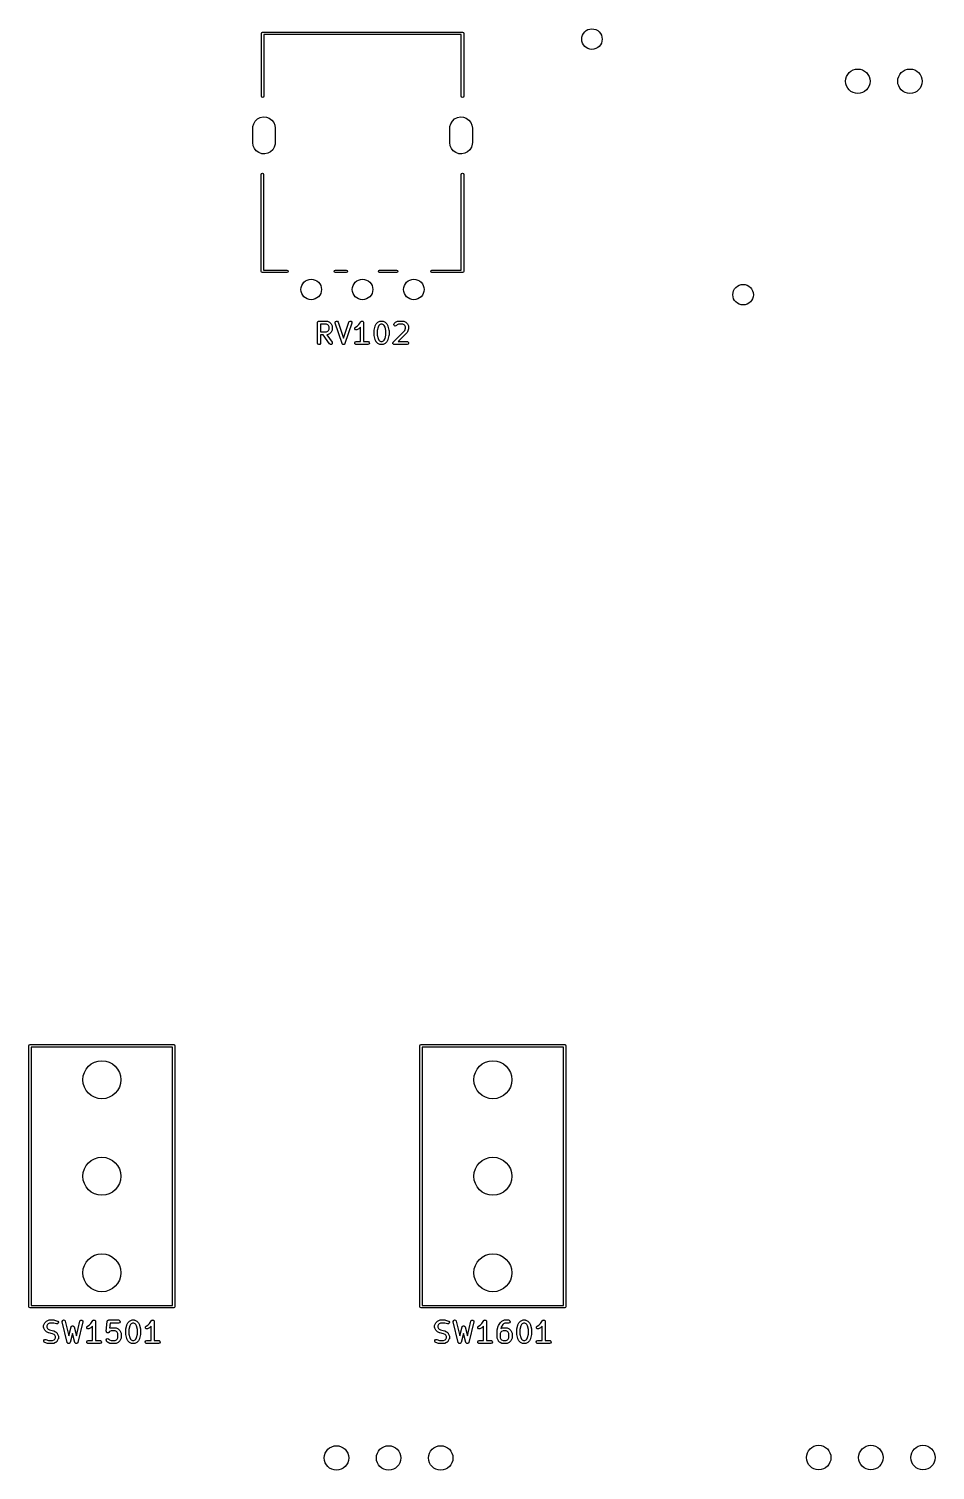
# Model space of a CAD drawing. Extents: x 58 to 241, y -129 to -56.
# Drawn here: x 104.4 to 148.6, y -128.6 to -58.4 of the extents above; entities that cross this region are included whole.
import ezdxf

# ---------------------------------------------------------------- set-up
doc = ezdxf.new("R2010")
doc.units = 0
doc.layers.add('BLACK', color=7, linetype='CONTINUOUS')

msp = doc.modelspace()

# ---------------------------------------------------------------- linework, layer by layer
at = {"layer": 'BLACK', "linetype": 'CONTINUOUS'}
for p, q in [((115.72, -58.65), (115.738, -58.6076)), ((115.72, -61.71), (115.72, -58.65)), ((115.738, -58.6076), (115.78, -58.59)), ((115.78, -58.59), (125.52, -58.59)), ((125.46, -58.71), (115.84, -58.71)), ((115.84, -58.71), (115.84, -61.71)), ((125.46, -61.71), (125.46, -58.71)), ((125.52, -58.59), (125.562, -58.6076)), ((125.562, -58.6076), (125.58, -58.65)), ((125.58, -58.65), (125.58, -61.71)), ((115.738, -61.7524), (115.72, -61.71)), ((115.78, -61.77), (115.738, -61.7524)), ((115.822, -61.7524), (115.78, -61.77)), ((115.84, -61.71), (115.822, -61.7524)), ((125.478, -61.7524), (125.46, -61.71)), ((125.52, -61.77), (125.478, -61.7524)), ((125.562, -61.7524), (125.52, -61.77)), ((125.58, -61.71), (125.562, -61.7524)), ((115.306, -63.1897), (115.348, -63.0463)), ((115.348, -63.0463), (115.426, -62.9194)), ((115.426, -62.9194), (115.536, -62.8184)), ((115.536, -62.8184), (115.669, -62.7506)), ((115.669, -62.7506), (115.815, -62.7211)), ((115.815, -62.7211), (115.964, -62.732)), ((115.964, -62.732), (116.105, -62.7826)), ((116.105, -62.7826), (116.227, -62.8691)), ((116.227, -62.8691), (116.32, -62.9851)), ((116.32, -62.9851), (116.38, -63.1221)), ((116.38, -63.1221), (116.4, -63.27)), ((124.906, -63.1897), (124.948, -63.0463)), ((124.948, -63.0463), (125.026, -62.9194)), ((125.026, -62.9194), (125.136, -62.8184)), ((125.136, -62.8184), (125.269, -62.7506)), ((125.269, -62.7506), (125.415, -62.7211)), ((125.415, -62.7211), (125.564, -62.732)), ((125.564, -62.732), (125.705, -62.7826)), ((125.705, -62.7826), (125.827, -62.8691)), ((125.827, -62.8691), (125.92, -62.9851)), ((125.92, -62.9851), (125.98, -63.1221)), ((125.98, -63.1221), (126, -63.27)), ((115.3, -63.27), (115.306, -63.1897)), ((115.3, -63.97), (115.3, -63.27)), ((116.4, -63.27), (116.4, -63.97)), ((124.9, -63.27), (124.906, -63.1897)), ((124.9, -63.97), (124.9, -63.27)), ((126, -63.27), (126, -63.97)), ((115.32, -64.1179), (115.3, -63.97)), ((115.38, -64.2549), (115.32, -64.1179)), ((115.473, -64.3709), (115.38, -64.2549)), ((115.595, -64.4574), (115.473, -64.3709)), ((115.736, -64.508), (115.595, -64.4574)), ((115.885, -64.5189), (115.736, -64.508)), ((116.031, -64.4894), (115.885, -64.5189)), ((116.164, -64.4216), (116.031, -64.4894)), ((116.274, -64.3206), (116.164, -64.4216)), ((116.352, -64.1937), (116.274, -64.3206)), ((116.394, -64.0503), (116.352, -64.1937)), ((116.4, -63.97), (116.394, -64.0503)), ((124.92, -64.1179), (124.9, -63.97)), ((124.98, -64.2549), (124.92, -64.1179)), ((125.073, -64.3709), (124.98, -64.2549)), ((125.195, -64.4574), (125.073, -64.3709)), ((125.336, -64.508), (125.195, -64.4574)), ((125.485, -64.5189), (125.336, -64.508)), ((125.631, -64.4894), (125.485, -64.5189)), ((125.764, -64.4216), (125.631, -64.4894)), ((125.874, -64.3206), (125.764, -64.4216)), ((125.952, -64.1937), (125.874, -64.3206)), ((125.994, -64.0503), (125.952, -64.1937)), ((126, -63.97), (125.994, -64.0503)), ((115.71, -65.52), (115.728, -65.4776)), ((115.71, -70.24), (115.71, -65.52)), ((115.728, -65.4776), (115.77, -65.46)), ((115.77, -65.46), (115.812, -65.4776)), ((115.812, -65.4776), (115.83, -65.52)), ((115.83, -65.52), (115.83, -70.18)), ((125.46, -65.52), (125.478, -65.4776)), ((125.46, -70.18), (125.46, -65.52)), ((125.478, -65.4776), (125.52, -65.46)), ((125.52, -65.46), (125.562, -65.4776)), ((125.562, -65.4776), (125.58, -65.52)), ((125.58, -65.52), (125.58, -70.24)), ((115.83, -70.18), (116.96, -70.18)), ((116.96, -70.18), (117.002, -70.1976)), ((119.288, -70.1976), (119.33, -70.18)), ((119.33, -70.18), (119.86, -70.18)), ((119.86, -70.18), (119.902, -70.1976)), ((121.438, -70.1976), (121.48, -70.18)), ((121.48, -70.18), (122.31, -70.18)), ((122.31, -70.18), (122.352, -70.1976)), ((123.988, -70.1976), (124.03, -70.18)), ((124.03, -70.18), (125.46, -70.18)), ((115.728, -70.2824), (115.71, -70.24)), ((115.77, -70.3), (115.728, -70.2824)), ((115.775, -70.2979), (115.77, -70.3)), ((115.78, -70.3), (115.775, -70.2979)), ((116.96, -70.3), (115.78, -70.3)), ((117.002, -70.2824), (116.96, -70.3)), ((117.002, -70.1976), (117.02, -70.24)), ((117.02, -70.24), (117.002, -70.2824)), ((119.27, -70.24), (119.288, -70.1976)), ((119.288, -70.2824), (119.27, -70.24)), ((119.33, -70.3), (119.288, -70.2824)), ((119.86, -70.3), (119.33, -70.3)), ((119.902, -70.2824), (119.86, -70.3)), ((119.902, -70.1976), (119.92, -70.24)), ((119.92, -70.24), (119.902, -70.2824)), ((121.42, -70.24), (121.438, -70.1976)), ((121.438, -70.2824), (121.42, -70.24)), ((121.48, -70.3), (121.438, -70.2824)), ((122.31, -70.3), (121.48, -70.3)), ((122.352, -70.2824), (122.31, -70.3)), ((122.352, -70.1976), (122.37, -70.24)), ((122.37, -70.24), (122.352, -70.2824)), ((123.97, -70.24), (123.988, -70.1976)), ((123.988, -70.2824), (123.97, -70.24)), ((124.03, -70.3), (123.988, -70.2824)), ((125.52, -70.3), (124.03, -70.3)), ((125.562, -70.2824), (125.52, -70.3)), ((125.58, -70.24), (125.562, -70.2824)), ((118.456, -72.7314), (118.458, -72.7216)), ((118.456, -73.7314), (118.456, -72.7314)), ((118.457, -72.7184), (118.459, -72.7155)), ((118.458, -72.7216), (118.457, -72.7184)), ((118.459, -72.7155), (118.46, -72.7057)), ((118.46, -72.7057), (118.473, -72.6908)), ((118.473, -72.6908), (118.483, -72.6739)), ((118.483, -72.6739), (118.489, -72.6716)), ((118.489, -72.6716), (118.493, -72.6664)), ((118.493, -72.6664), (118.513, -72.663)), ((118.513, -72.663), (118.531, -72.6564)), ((118.531, -72.6564), (118.912, -72.6564)), ((118.606, -72.8064), (118.606, -73.1802)), ((118.894, -72.8064), (118.606, -72.8064)), ((118.963, -72.8406), (118.894, -72.8064)), ((118.912, -72.6564), (118.938, -72.6609)), ((118.938, -72.6609), (118.941, -72.6638)), ((118.941, -72.6638), (118.945, -72.6643)), ((118.945, -72.6643), (119.041, -72.7119)), ((118.993, -72.871), (118.963, -72.8406)), ((119.027, -72.9396), (118.993, -72.871)), ((119.027, -73.047), (119.027, -72.9396)), ((119.041, -72.7119), (119.059, -72.7253)), ((119.059, -72.7253), (119.06, -72.726)), ((119.06, -72.726), (119.108, -72.7736)), ((119.108, -72.7736), (119.121, -72.792)), ((119.121, -72.792), (119.122, -72.7931)), ((119.122, -72.7931), (119.169, -72.8883)), ((119.169, -72.8883), (119.177, -72.9133)), ((119.177, -72.9133), (119.176, -72.9176)), ((119.176, -72.9176), (119.177, -72.9219)), ((119.177, -72.9219), (119.177, -73.0647)), ((119.313, -72.7293), (119.332, -72.6816)), ((119.317, -72.7551), (119.313, -72.7293)), ((119.65, -73.7551), (119.317, -72.7551)), ((119.332, -72.6816), (119.377, -72.6572)), ((119.377, -72.6572), (119.427, -72.6675)), ((119.427, -72.6675), (119.459, -72.7077)), ((119.459, -72.7077), (119.721, -73.4942)), ((119.721, -73.4942), (119.984, -72.7077)), ((120.126, -72.7551), (119.793, -73.7551)), ((119.984, -72.7077), (119.996, -72.6848)), ((119.996, -72.6848), (120.04, -72.6579)), ((120.04, -72.6579), (120.09, -72.6654)), ((120.09, -72.6654), (120.125, -72.7038)), ((120.125, -72.7038), (120.126, -72.7551)), ((120.269, -73.0385), (120.272, -72.9873)), ((120.272, -72.9873), (120.307, -72.95)), ((120.307, -72.95), (120.391, -72.9078)), ((120.391, -72.9078), (120.473, -72.8265)), ((120.473, -72.8265), (120.564, -72.6898)), ((120.551, -72.9601), (120.489, -73.0225)), ((120.551, -73.6564), (120.551, -72.9601)), ((120.564, -72.6898), (120.582, -72.6709)), ((120.582, -72.6709), (120.586, -72.6697)), ((120.586, -72.6697), (120.589, -72.6664)), ((120.589, -72.6664), (120.61, -72.6626)), ((120.61, -72.6626), (120.631, -72.6565)), ((120.631, -72.6565), (120.635, -72.6583)), ((120.635, -72.6583), (120.639, -72.6575)), ((120.639, -72.6575), (120.658, -72.6684)), ((120.658, -72.6684), (120.678, -72.6771)), ((120.678, -72.6771), (120.68, -72.681)), ((120.68, -72.681), (120.684, -72.6832)), ((120.684, -72.6832), (120.691, -72.7036)), ((120.691, -72.7036), (120.701, -72.7231)), ((120.701, -72.7231), (120.7, -72.7273)), ((120.7, -72.7273), (120.701, -72.7314)), ((120.701, -72.7314), (120.701, -73.6564)), ((121.22, -73.0941), (121.268, -72.9037)), ((121.268, -72.9037), (121.273, -72.8918)), ((121.273, -72.8883), (121.321, -72.7931)), ((121.273, -72.8918), (121.273, -72.8883)), ((121.321, -72.7931), (121.334, -72.7751)), ((121.334, -72.7751), (121.335, -72.7736)), ((121.335, -72.7736), (121.383, -72.726)), ((121.411, -72.948), (121.368, -73.1216)), ((121.383, -72.726), (121.401, -72.7131)), ((121.401, -72.7131), (121.402, -72.7119)), ((121.402, -72.7119), (121.497, -72.6643)), ((121.45, -72.871), (121.411, -72.948)), ((121.48, -72.8406), (121.45, -72.871)), ((121.549, -72.8064), (121.48, -72.8406)), ((121.497, -72.6643), (121.522, -72.6569)), ((121.522, -72.6569), (121.527, -72.6579)), ((121.527, -72.6579), (121.531, -72.6564)), ((121.531, -72.6564), (121.626, -72.6564)), ((121.608, -72.8064), (121.549, -72.8064)), ((121.677, -72.8406), (121.608, -72.8064)), ((121.626, -72.6564), (121.652, -72.6609)), ((121.652, -72.6609), (121.655, -72.6638)), ((121.655, -72.6638), (121.66, -72.6643)), ((121.66, -72.6643), (121.755, -72.7119)), ((121.707, -72.871), (121.677, -72.8406)), ((121.746, -72.948), (121.707, -72.871)), ((121.789, -73.1216), (121.746, -72.948)), ((121.755, -72.7119), (121.773, -72.7253)), ((121.773, -72.7253), (121.774, -72.726)), ((121.774, -72.726), (121.822, -72.7736)), ((121.822, -72.7736), (121.835, -72.792)), ((121.835, -72.792), (121.836, -72.7931)), ((121.836, -72.7931), (121.884, -72.8883)), ((121.884, -72.8883), (121.887, -72.9007)), ((121.887, -72.9007), (121.889, -72.9037)), ((121.889, -72.9037), (121.937, -73.0941)), ((122.171, -72.8201), (122.192, -72.7736)), ((122.184, -72.8696), (122.171, -72.8201)), ((122.226, -72.8991), (122.184, -72.8696)), ((122.192, -72.7736), (122.24, -72.726)), ((122.277, -72.8946), (122.226, -72.8991)), ((122.24, -72.726), (122.258, -72.7131)), ((122.258, -72.7131), (122.259, -72.7119)), ((122.259, -72.7119), (122.355, -72.6643)), ((122.298, -72.8797), (122.277, -72.8946)), ((122.337, -72.8406), (122.298, -72.8797)), ((122.406, -72.8064), (122.337, -72.8406)), ((122.355, -72.6643), (122.38, -72.6569)), ((122.38, -72.6569), (122.384, -72.6579)), ((122.384, -72.6579), (122.388, -72.6564)), ((122.388, -72.6564), (122.626, -72.6564)), ((122.608, -72.8064), (122.406, -72.8064)), ((122.677, -72.8406), (122.608, -72.8064)), ((122.626, -72.6564), (122.652, -72.6609)), ((122.652, -72.6609), (122.655, -72.6638)), ((122.655, -72.6638), (122.66, -72.6643)), ((122.66, -72.6643), (122.755, -72.7119)), ((122.707, -72.871), (122.677, -72.8406)), ((122.742, -72.9396), (122.707, -72.871)), ((122.742, -73.0049), (122.742, -72.9396)), ((122.755, -72.7119), (122.773, -72.7253)), ((122.773, -72.7253), (122.774, -72.726)), ((122.774, -72.726), (122.822, -72.7736)), ((122.822, -72.7736), (122.835, -72.792)), ((122.835, -72.792), (122.836, -72.7931)), ((122.836, -72.7931), (122.884, -72.8883)), ((122.884, -72.8883), (122.891, -72.9133)), ((122.891, -72.9133), (122.89, -72.9176)), ((122.89, -72.9176), (122.892, -72.9219)), ((122.892, -72.9219), (122.892, -73.0171)), ((118.606, -73.1802), (118.894, -73.1802)), ((118.73, -73.3302), (118.606, -73.3302)), ((118.606, -73.3302), (118.606, -73.7314)), ((119.041, -73.7744), (118.73, -73.3302)), ((118.894, -73.1802), (118.963, -73.1459)), ((118.916, -73.3287), (118.913, -73.3298)), ((118.913, -73.3298), (119.164, -73.6884)), ((118.92, -73.3297), (118.916, -73.3287)), ((118.945, -73.3223), (118.92, -73.3297)), ((119.041, -73.2747), (118.945, -73.3223)), ((118.963, -73.1459), (118.993, -73.1155)), ((118.993, -73.1155), (119.027, -73.047)), ((119.042, -73.2735), (119.041, -73.2747)), ((119.06, -73.2606), (119.042, -73.2735)), ((119.108, -73.213), (119.06, -73.2606)), ((119.122, -73.1935), (119.108, -73.2115)), ((119.108, -73.2115), (119.108, -73.213)), ((119.169, -73.0983), (119.122, -73.1935)), ((119.164, -73.6884), (119.175, -73.712)), ((119.17, -73.0938), (119.169, -73.0983)), ((119.173, -73.0904), (119.17, -73.0938)), ((119.177, -73.0647), (119.173, -73.0904)), ((120.267, -73.7184), (120.292, -73.6739)), ((120.299, -73.0797), (120.269, -73.0385)), ((120.292, -73.6739), (120.34, -73.6564)), ((120.349, -73.0916), (120.299, -73.0797)), ((120.34, -73.6564), (120.551, -73.6564)), ((120.374, -73.0842), (120.349, -73.0916)), ((120.469, -73.0366), (120.374, -73.0842)), ((120.47, -73.0354), (120.469, -73.0366)), ((120.489, -73.0225), (120.47, -73.0354)), ((120.701, -73.6564), (120.912, -73.6564)), ((120.912, -73.6564), (120.938, -73.6609)), ((120.938, -73.6609), (120.977, -73.6939)), ((121.218, -73.1123), (121.22, -73.0976)), ((121.218, -73.3504), (121.218, -73.1123)), ((121.219, -73.3537), (121.218, -73.3504)), ((121.22, -73.3686), (121.219, -73.3537)), ((121.22, -73.0976), (121.22, -73.0941)), ((121.268, -73.5591), (121.22, -73.3686)), ((121.27, -73.562), (121.268, -73.5591)), ((121.273, -73.5744), (121.27, -73.562)), ((121.321, -73.6697), (121.273, -73.5744)), ((121.322, -73.6708), (121.321, -73.6697)), ((121.335, -73.6892), (121.322, -73.6708)), ((121.383, -73.7368), (121.335, -73.6892)), ((121.368, -73.1216), (121.368, -73.3412)), ((121.368, -73.3412), (121.411, -73.5147)), ((121.411, -73.5147), (121.45, -73.5917)), ((121.45, -73.5917), (121.48, -73.6221)), ((121.48, -73.6221), (121.549, -73.6564)), ((121.549, -73.6564), (121.608, -73.6564)), ((121.608, -73.6564), (121.677, -73.6221)), ((121.677, -73.6221), (121.707, -73.5917)), ((121.707, -73.5917), (121.746, -73.5147)), ((121.746, -73.5147), (121.789, -73.3412)), ((121.822, -73.6892), (121.774, -73.7368)), ((121.789, -73.3412), (121.789, -73.1216)), ((121.823, -73.6877), (121.822, -73.6892)), ((121.836, -73.6697), (121.823, -73.6877)), ((121.884, -73.5744), (121.836, -73.6697)), ((121.889, -73.5591), (121.884, -73.5709)), ((121.884, -73.5709), (121.884, -73.5744)), ((121.937, -73.3686), (121.889, -73.5591)), ((121.937, -73.0941), (121.938, -73.1091)), ((121.939, -73.3504), (121.937, -73.3652)), ((121.937, -73.3652), (121.937, -73.3686)), ((121.938, -73.1091), (121.939, -73.1123)), ((121.939, -73.1123), (121.939, -73.3504)), ((122.135, -73.6988), (122.145, -73.6783)), ((122.145, -73.6783), (122.703, -73.1194)), ((122.822, -73.213), (122.379, -73.6564)), ((122.379, -73.6564), (122.817, -73.6564)), ((122.703, -73.1194), (122.742, -73.0049)), ((122.817, -73.6564), (122.842, -73.6609)), ((122.824, -73.2089), (122.822, -73.213)), ((122.828, -73.2066), (122.824, -73.2089)), ((122.84, -73.1837), (122.828, -73.2066)), ((122.888, -73.0408), (122.84, -73.1837)), ((122.842, -73.6609), (122.882, -73.6939)), ((122.892, -73.0171), (122.888, -73.0392)), ((122.888, -73.0392), (122.888, -73.0408)), ((118.473, -73.7796), (118.456, -73.7314)), ((118.518, -73.8052), (118.473, -73.7796)), ((118.568, -73.7963), (118.518, -73.8052)), ((118.601, -73.757), (118.568, -73.7963)), ((118.606, -73.7314), (118.601, -73.757)), ((119.083, -73.8038), (119.041, -73.7744)), ((119.134, -73.7994), (119.083, -73.8038)), ((119.17, -73.7631), (119.134, -73.7994)), ((119.175, -73.712), (119.17, -73.7631)), ((119.652, -73.7568), (119.65, -73.7551)), ((119.652, -73.7589), (119.652, -73.7568)), ((119.667, -73.7767), (119.652, -73.7589)), ((119.682, -73.7953), (119.667, -73.7767)), ((119.684, -73.7957), (119.682, -73.7953)), ((119.686, -73.7973), (119.684, -73.7957)), ((119.709, -73.8008), (119.686, -73.7973)), ((119.732, -73.8056), (119.709, -73.8008)), ((119.734, -73.8045), (119.732, -73.8056)), ((119.736, -73.8049), (119.734, -73.8045)), ((119.757, -73.7924), (119.736, -73.8049)), ((119.778, -73.7811), (119.757, -73.7924)), ((119.78, -73.778), (119.778, -73.7791)), ((119.778, -73.7791), (119.778, -73.7811)), ((119.793, -73.7551), (119.78, -73.778)), ((120.276, -73.7689), (120.267, -73.7184)), ((120.315, -73.8019), (120.276, -73.7689)), ((120.34, -73.8064), (120.315, -73.8019)), ((120.912, -73.8064), (120.34, -73.8064)), ((120.96, -73.7888), (120.912, -73.8064)), ((120.986, -73.7444), (120.96, -73.7888)), ((120.977, -73.6939), (120.986, -73.7444)), ((121.384, -73.7375), (121.383, -73.7368)), ((121.402, -73.7508), (121.384, -73.7375)), ((121.497, -73.7985), (121.402, -73.7508)), ((121.502, -73.799), (121.497, -73.7985)), ((121.505, -73.8019), (121.502, -73.799)), ((121.531, -73.8064), (121.505, -73.8019)), ((121.626, -73.8064), (121.531, -73.8064)), ((121.63, -73.8048), (121.626, -73.8064)), ((121.635, -73.8059), (121.63, -73.8048)), ((121.66, -73.7985), (121.635, -73.8059)), ((121.755, -73.7508), (121.66, -73.7985)), ((121.756, -73.7497), (121.755, -73.7508)), ((121.774, -73.7368), (121.756, -73.7497)), ((122.123, -73.7248), (122.124, -73.7217)), ((122.129, -73.7466), (122.123, -73.7248)), ((122.124, -73.7184), (122.135, -73.6988)), ((122.124, -73.7217), (122.124, -73.7184)), ((122.133, -73.7689), (122.129, -73.7466)), ((122.135, -73.7711), (122.133, -73.7689)), ((122.136, -73.7744), (122.135, -73.7711)), ((122.155, -73.7873), (122.136, -73.7744)), ((122.172, -73.8019), (122.155, -73.7873)), ((122.177, -73.8027), (122.172, -73.8019)), ((122.178, -73.8038), (122.177, -73.8027)), ((122.181, -73.8035), (122.178, -73.8038)), ((122.198, -73.8064), (122.181, -73.8035)), ((122.817, -73.8064), (122.198, -73.8064)), ((122.865, -73.7888), (122.817, -73.8064)), ((122.891, -73.7444), (122.865, -73.7888)), ((122.882, -73.6939), (122.891, -73.7444)), ((104.39, -107.95), (104.408, -107.908)), ((104.39, -120.65), (104.39, -107.95)), ((104.408, -107.908), (104.45, -107.89)), ((104.45, -107.89), (111.45, -107.89)), ((104.51, -108.01), (104.51, -120.59)), ((111.39, -108.01), (104.51, -108.01)), ((111.39, -120.59), (111.39, -108.01)), ((111.45, -107.89), (111.492, -107.908)), ((111.492, -107.908), (111.51, -107.95)), ((111.51, -107.95), (111.51, -120.65)), ((123.44, -107.95), (123.458, -107.908)), ((123.44, -120.65), (123.44, -107.95)), ((123.458, -107.908), (123.5, -107.89)), ((123.5, -107.89), (130.5, -107.89)), ((123.56, -108.01), (123.56, -120.59)), ((130.44, -108.01), (123.56, -108.01)), ((130.44, -120.59), (130.44, -108.01)), ((130.5, -107.89), (130.542, -107.908)), ((130.542, -107.908), (130.56, -107.95)), ((130.56, -107.95), (130.56, -120.65)), ((104.408, -120.692), (104.39, -120.65)), ((104.45, -120.71), (104.408, -120.692)), ((111.45, -120.71), (104.45, -120.71)), ((104.51, -120.59), (111.39, -120.59)), ((111.492, -120.692), (111.45, -120.71)), ((111.51, -120.65), (111.492, -120.692)), ((123.458, -120.692), (123.44, -120.65)), ((123.5, -120.71), (123.458, -120.692)), ((130.5, -120.71), (123.5, -120.71)), ((123.56, -120.59), (130.44, -120.59)), ((130.542, -120.692), (130.5, -120.71)), ((130.56, -120.65), (130.542, -120.692)), ((105.169, -121.434), (105.182, -121.416)), ((105.182, -121.416), (105.183, -121.415)), ((105.183, -121.415), (105.23, -121.367)), ((105.23, -121.367), (105.249, -121.354)), ((105.249, -121.354), (105.25, -121.353)), ((105.25, -121.353), (105.345, -121.305)), ((105.345, -121.305), (105.37, -121.298)), ((105.37, -121.298), (105.374, -121.299)), ((105.374, -121.299), (105.379, -121.297)), ((105.379, -121.297), (105.617, -121.297)), ((105.617, -121.297), (105.639, -121.301)), ((105.639, -121.301), (105.64, -121.301)), ((105.64, -121.301), (105.783, -121.349)), ((105.783, -121.349), (105.806, -121.361)), ((105.806, -121.361), (105.833, -121.405)), ((105.833, -121.405), (105.825, -121.456)), ((106.018, -121.364), (106.041, -121.318)), ((106.02, -121.39), (106.018, -121.364)), ((106.258, -122.39), (106.02, -121.39)), ((106.041, -121.318), (106.088, -121.298)), ((106.088, -121.298), (106.138, -121.312)), ((106.138, -121.312), (106.166, -121.355)), ((106.166, -121.355), (106.335, -122.066)), ((106.708, -122.066), (106.877, -121.355)), ((107.023, -121.39), (106.785, -122.39)), ((106.877, -121.355), (106.887, -121.331)), ((106.887, -121.331), (106.929, -121.301)), ((106.929, -121.301), (106.98, -121.304)), ((106.98, -121.304), (107.017, -121.339)), ((107.017, -121.339), (107.023, -121.39)), ((107.416, -121.467), (107.507, -121.331)), ((107.507, -121.331), (107.525, -121.312)), ((107.525, -121.312), (107.529, -121.311)), ((107.529, -121.311), (107.532, -121.307)), ((107.532, -121.307), (107.553, -121.304)), ((107.553, -121.304), (107.574, -121.298)), ((107.574, -121.298), (107.578, -121.299)), ((107.578, -121.299), (107.582, -121.299)), ((107.582, -121.299), (107.601, -121.309)), ((107.601, -121.309), (107.621, -121.318)), ((107.621, -121.318), (107.623, -121.322)), ((107.623, -121.322), (107.626, -121.324)), ((107.626, -121.324), (107.634, -121.345)), ((107.634, -121.345), (107.644, -121.364)), ((107.644, -121.364), (107.643, -121.368)), ((107.643, -121.368), (107.644, -121.372)), ((107.644, -121.372), (107.644, -122.297)), ((108.161, -121.841), (108.209, -121.365)), ((108.209, -121.359), (108.211, -121.357)), ((108.21, -121.361), (108.209, -121.359)), ((108.209, -121.365), (108.21, -121.361)), ((108.211, -121.357), (108.216, -121.34)), ((108.216, -121.34), (108.227, -121.329)), ((108.227, -121.329), (108.235, -121.315)), ((108.235, -121.315), (108.245, -121.311)), ((108.245, -121.311), (108.252, -121.304)), ((108.252, -121.304), (108.268, -121.303)), ((108.268, -121.303), (108.283, -121.297)), ((108.283, -121.297), (108.76, -121.297)), ((108.76, -121.297), (108.785, -121.302)), ((108.785, -121.302), (108.824, -121.335)), ((108.833, -121.385), (108.808, -121.43)), ((108.824, -121.335), (108.833, -121.385)), ((109.216, -121.434), (109.23, -121.416)), ((109.23, -121.415), (109.278, -121.367)), ((109.23, -121.416), (109.23, -121.415)), ((109.278, -121.367), (109.296, -121.354)), ((109.296, -121.354), (109.297, -121.353)), ((109.297, -121.353), (109.393, -121.305)), ((109.393, -121.305), (109.418, -121.298)), ((109.418, -121.298), (109.422, -121.299)), ((109.422, -121.299), (109.426, -121.297)), ((109.426, -121.297), (109.521, -121.297)), ((109.521, -121.297), (109.547, -121.302)), ((109.547, -121.302), (109.551, -121.305)), ((109.551, -121.305), (109.555, -121.305)), ((109.555, -121.305), (109.65, -121.353)), ((109.65, -121.353), (109.668, -121.366)), ((109.668, -121.366), (109.67, -121.367)), ((109.67, -121.367), (109.717, -121.415)), ((109.717, -121.415), (109.73, -121.433)), ((110.273, -121.467), (110.364, -121.331)), ((110.364, -121.331), (110.382, -121.312)), ((110.382, -121.312), (110.386, -121.311)), ((110.386, -121.311), (110.389, -121.307)), ((110.389, -121.307), (110.41, -121.304)), ((110.41, -121.304), (110.431, -121.298)), ((110.431, -121.298), (110.435, -121.299)), ((110.435, -121.299), (110.439, -121.299)), ((110.439, -121.299), (110.458, -121.309)), ((110.458, -121.309), (110.478, -121.318)), ((110.478, -121.318), (110.48, -121.322)), ((110.48, -121.322), (110.484, -121.324)), ((110.484, -121.324), (110.491, -121.345)), ((110.491, -121.345), (110.501, -121.364)), ((110.501, -121.364), (110.5, -121.368)), ((110.5, -121.368), (110.501, -121.372)), ((110.501, -121.372), (110.501, -122.297)), ((124.219, -121.434), (124.232, -121.416)), ((124.232, -121.416), (124.233, -121.415)), ((124.233, -121.415), (124.28, -121.367)), ((124.28, -121.367), (124.299, -121.354)), ((124.299, -121.354), (124.3, -121.353)), ((124.3, -121.353), (124.395, -121.305)), ((124.395, -121.305), (124.42, -121.298)), ((124.42, -121.298), (124.424, -121.299)), ((124.424, -121.299), (124.429, -121.297)), ((124.429, -121.297), (124.667, -121.297)), ((124.667, -121.297), (124.689, -121.301)), ((124.689, -121.301), (124.69, -121.301)), ((124.69, -121.301), (124.833, -121.349)), ((124.833, -121.349), (124.856, -121.361)), ((124.856, -121.361), (124.883, -121.405)), ((124.883, -121.405), (124.875, -121.456)), ((125.068, -121.364), (125.091, -121.318)), ((125.07, -121.39), (125.068, -121.364)), ((125.308, -122.39), (125.07, -121.39)), ((125.091, -121.318), (125.138, -121.298)), ((125.138, -121.298), (125.188, -121.312)), ((125.188, -121.312), (125.216, -121.355)), ((125.216, -121.355), (125.385, -122.066)), ((125.758, -122.066), (125.927, -121.355)), ((126.073, -121.39), (125.835, -122.39)), ((125.927, -121.355), (125.937, -121.331)), ((125.937, -121.331), (125.979, -121.301)), ((125.979, -121.301), (126.03, -121.304)), ((126.03, -121.304), (126.067, -121.339)), ((126.067, -121.339), (126.073, -121.39)), ((126.466, -121.467), (126.557, -121.331)), ((126.557, -121.331), (126.575, -121.312)), ((126.575, -121.312), (126.579, -121.311)), ((126.579, -121.311), (126.582, -121.307)), ((126.582, -121.307), (126.603, -121.304)), ((126.603, -121.304), (126.624, -121.298)), ((126.624, -121.298), (126.628, -121.299)), ((126.628, -121.299), (126.632, -121.299)), ((126.632, -121.299), (126.651, -121.309)), ((126.651, -121.309), (126.671, -121.318)), ((126.671, -121.318), (126.673, -121.322)), ((126.673, -121.322), (126.676, -121.324)), ((126.676, -121.324), (126.684, -121.345)), ((126.684, -121.345), (126.694, -121.364)), ((126.694, -121.364), (126.693, -121.368)), ((126.693, -121.368), (126.694, -121.372)), ((126.694, -121.372), (126.694, -122.297)), ((127.374, -121.418), (127.376, -121.415)), ((127.376, -121.415), (127.423, -121.367)), ((127.423, -121.367), (127.442, -121.354)), ((127.442, -121.354), (127.443, -121.353)), ((127.443, -121.353), (127.538, -121.305)), ((127.538, -121.305), (127.563, -121.298)), ((127.563, -121.298), (127.567, -121.299)), ((127.567, -121.299), (127.571, -121.297)), ((127.571, -121.297), (127.762, -121.297)), ((127.762, -121.297), (127.788, -121.302)), ((127.788, -121.302), (127.827, -121.335)), ((127.836, -121.385), (127.81, -121.43)), ((127.827, -121.335), (127.836, -121.385)), ((128.266, -121.434), (128.28, -121.416)), ((128.28, -121.415), (128.328, -121.367)), ((128.28, -121.416), (128.28, -121.415)), ((128.328, -121.367), (128.346, -121.354)), ((128.346, -121.354), (128.347, -121.353)), ((128.347, -121.353), (128.443, -121.305)), ((128.443, -121.305), (128.468, -121.298)), ((128.468, -121.298), (128.472, -121.299)), ((128.472, -121.299), (128.476, -121.297)), ((128.476, -121.297), (128.571, -121.297)), ((128.571, -121.297), (128.597, -121.302)), ((128.597, -121.302), (128.601, -121.305)), ((128.601, -121.305), (128.605, -121.305)), ((128.605, -121.305), (128.7, -121.353)), ((128.7, -121.353), (128.718, -121.366)), ((128.718, -121.366), (128.72, -121.367)), ((128.72, -121.367), (128.767, -121.415)), ((128.767, -121.415), (128.78, -121.433)), ((129.323, -121.467), (129.414, -121.331)), ((129.414, -121.331), (129.432, -121.312)), ((129.432, -121.312), (129.436, -121.311)), ((129.436, -121.311), (129.439, -121.307)), ((129.439, -121.307), (129.46, -121.304)), ((129.46, -121.304), (129.481, -121.298)), ((129.481, -121.298), (129.485, -121.299)), ((129.485, -121.299), (129.489, -121.299)), ((129.489, -121.299), (129.508, -121.309)), ((129.508, -121.309), (129.528, -121.318)), ((129.528, -121.318), (129.53, -121.322)), ((129.53, -121.322), (129.534, -121.324)), ((129.534, -121.324), (129.541, -121.345)), ((129.541, -121.345), (129.551, -121.364)), ((129.551, -121.364), (129.55, -121.368)), ((129.55, -121.368), (129.551, -121.372)), ((129.551, -121.372), (129.551, -122.297)), ((105.113, -121.563), (105.118, -121.537)), ((105.113, -121.658), (105.113, -121.563)), ((105.115, -121.662), (105.113, -121.658)), ((105.114, -121.667), (105.115, -121.662)), ((105.121, -121.692), (105.114, -121.667)), ((105.118, -121.537), (105.12, -121.534)), ((105.12, -121.534), (105.121, -121.529)), ((105.121, -121.529), (105.169, -121.434)), ((105.169, -121.787), (105.121, -121.692)), ((105.17, -121.788), (105.169, -121.787)), ((105.183, -121.806), (105.17, -121.788)), ((105.23, -121.854), (105.183, -121.806)), ((105.232, -121.855), (105.23, -121.854)), ((105.25, -121.868), (105.232, -121.855)), ((105.345, -121.916), (105.25, -121.868)), ((105.297, -121.512), (105.263, -121.581)), ((105.263, -121.581), (105.263, -121.64)), ((105.263, -121.64), (105.297, -121.709)), ((105.328, -121.482), (105.297, -121.512)), ((105.297, -121.709), (105.328, -121.739)), ((105.396, -121.447), (105.328, -121.482)), ((105.328, -121.739), (105.405, -121.778)), ((105.349, -121.916), (105.345, -121.916)), ((105.36, -121.921), (105.349, -121.916)), ((105.543, -121.967), (105.36, -121.921)), ((105.604, -121.447), (105.396, -121.447)), ((105.405, -121.778), (105.587, -121.823)), ((105.62, -122.005), (105.543, -121.967)), ((105.587, -121.823), (105.599, -121.829)), ((105.599, -121.829), (105.603, -121.829)), ((105.603, -121.829), (105.698, -121.877)), ((105.736, -121.491), (105.604, -121.447)), ((105.65, -122.036), (105.62, -122.005)), ((105.685, -122.104), (105.65, -122.036)), ((105.685, -122.164), (105.685, -122.104)), ((105.698, -121.877), (105.716, -121.89)), ((105.716, -121.89), (105.717, -121.891)), ((105.717, -121.891), (105.765, -121.938)), ((105.787, -121.49), (105.736, -121.491)), ((105.765, -121.938), (105.778, -121.957)), ((105.778, -121.957), (105.779, -121.958)), ((105.779, -121.958), (105.827, -122.053)), ((105.825, -121.456), (105.787, -121.49)), ((105.827, -122.053), (105.834, -122.078)), ((105.834, -122.078), (105.833, -122.082)), ((105.833, -122.082), (105.835, -122.087)), ((105.835, -122.087), (105.835, -122.182)), ((106.335, -122.066), (106.449, -121.639)), ((106.521, -121.949), (106.403, -122.392)), ((106.449, -121.639), (106.46, -121.615)), ((106.46, -121.615), (106.466, -121.611)), ((106.466, -121.611), (106.468, -121.605)), ((106.468, -121.605), (106.486, -121.597)), ((106.486, -121.597), (106.502, -121.586)), ((106.502, -121.586), (106.509, -121.586)), ((106.509, -121.586), (106.515, -121.583)), ((106.515, -121.583), (106.534, -121.588)), ((106.639, -122.392), (106.521, -121.949)), ((106.534, -121.588), (106.553, -121.59)), ((106.553, -121.59), (106.558, -121.595)), ((106.558, -121.595), (106.565, -121.597)), ((106.565, -121.597), (106.576, -121.613)), ((106.576, -121.613), (106.589, -121.626)), ((106.589, -121.626), (106.59, -121.633)), ((106.59, -121.633), (106.594, -121.639)), ((106.594, -121.639), (106.708, -122.066)), ((107.211, -121.679), (107.215, -121.628)), ((107.242, -121.721), (107.211, -121.679)), ((107.215, -121.628), (107.25, -121.591)), ((107.292, -121.733), (107.242, -121.721)), ((107.25, -121.591), (107.334, -121.549)), ((107.317, -121.725), (107.292, -121.733)), ((107.412, -121.678), (107.317, -121.725)), ((107.334, -121.549), (107.416, -121.467)), ((107.413, -121.676), (107.412, -121.678)), ((107.432, -121.664), (107.413, -121.676)), ((107.494, -121.601), (107.432, -121.664)), ((107.494, -122.297), (107.494, -121.601)), ((108.161, -121.842), (108.161, -121.841)), ((108.168, -121.866), (108.161, -121.842)), ((108.161, -121.842), (108.161, -121.842)), ((108.174, -121.891), (108.168, -121.866)), ((108.174, -121.892), (108.174, -121.891)), ((108.174, -121.891), (108.174, -121.891)), ((108.195, -121.906), (108.174, -121.892)), ((108.215, -121.921), (108.195, -121.906)), ((108.216, -121.921), (108.215, -121.921)), ((108.241, -121.919), (108.216, -121.921)), ((108.216, -121.921), (108.216, -121.921)), ((108.267, -121.917), (108.241, -121.919)), ((108.289, -121.902), (108.267, -121.917)), ((108.267, -121.917), (108.267, -121.917)), ((108.267, -121.917), (108.267, -121.917)), ((108.328, -121.863), (108.289, -121.902)), ((108.351, -121.447), (108.326, -121.696)), ((108.326, -121.696), (108.345, -121.686)), ((108.396, -121.828), (108.328, -121.863)), ((108.345, -121.686), (108.37, -121.679)), ((108.76, -121.447), (108.351, -121.447)), ((108.37, -121.679), (108.374, -121.68)), ((108.374, -121.68), (108.379, -121.678)), ((108.379, -121.678), (108.617, -121.678)), ((108.599, -121.828), (108.396, -121.828)), ((108.667, -121.863), (108.599, -121.828)), ((108.617, -121.678), (108.642, -121.683)), ((108.642, -121.683), (108.646, -121.686)), ((108.646, -121.686), (108.65, -121.686)), ((108.65, -121.686), (108.745, -121.734)), ((108.698, -121.893), (108.667, -121.863)), ((108.732, -121.962), (108.698, -121.893)), ((108.732, -122.164), (108.732, -121.962)), ((108.745, -121.734), (108.763, -121.747)), ((108.808, -121.43), (108.76, -121.447)), ((108.763, -121.747), (108.765, -121.748)), ((108.765, -121.748), (108.813, -121.796)), ((108.813, -121.796), (108.825, -121.814)), ((108.825, -121.814), (108.827, -121.815)), ((108.827, -121.815), (108.874, -121.91)), ((108.874, -121.91), (108.882, -121.935)), ((108.882, -121.935), (108.881, -121.94)), ((108.881, -121.94), (108.882, -121.944)), ((108.882, -121.944), (108.882, -122.182)), ((109.113, -121.753), (109.116, -121.739)), ((109.113, -121.991), (109.113, -121.753)), ((109.114, -121.995), (109.113, -121.991)), ((109.115, -122.01), (109.114, -121.995)), ((109.115, -121.735), (109.163, -121.545)), ((109.116, -121.739), (109.115, -121.735)), ((109.163, -122.2), (109.115, -122.01)), ((109.163, -121.545), (109.168, -121.533)), ((109.168, -121.533), (109.169, -121.529)), ((109.169, -121.529), (109.216, -121.434)), ((109.306, -121.589), (109.263, -121.763)), ((109.263, -121.763), (109.263, -121.982)), ((109.263, -121.982), (109.306, -122.156)), ((109.345, -121.512), (109.306, -121.589)), ((109.375, -121.482), (109.345, -121.512)), ((109.444, -121.447), (109.375, -121.482)), ((109.504, -121.447), (109.444, -121.447)), ((109.572, -121.482), (109.504, -121.447)), ((109.603, -121.512), (109.572, -121.482)), ((109.641, -121.589), (109.603, -121.512)), ((109.685, -121.763), (109.641, -121.589)), ((109.641, -122.156), (109.685, -121.982)), ((109.685, -121.982), (109.685, -121.763)), ((109.73, -121.433), (109.731, -121.434)), ((109.731, -121.434), (109.779, -121.529)), ((109.779, -121.529), (109.783, -121.542)), ((109.783, -121.542), (109.785, -121.545)), ((109.785, -121.545), (109.832, -121.735)), ((109.832, -122.01), (109.785, -122.2)), ((109.832, -121.735), (109.833, -121.75)), ((109.835, -121.991), (109.832, -122.006)), ((109.832, -122.006), (109.832, -122.01)), ((109.833, -121.75), (109.835, -121.753)), ((109.835, -121.753), (109.835, -121.991)), ((110.069, -121.679), (110.072, -121.628)), ((110.099, -121.721), (110.069, -121.679)), ((110.072, -121.628), (110.107, -121.591)), ((110.149, -121.733), (110.099, -121.721)), ((110.107, -121.591), (110.191, -121.549)), ((110.174, -121.725), (110.149, -121.733)), ((110.269, -121.678), (110.174, -121.725)), ((110.191, -121.549), (110.273, -121.467)), ((110.27, -121.676), (110.269, -121.678)), ((110.289, -121.664), (110.27, -121.676)), ((110.351, -121.601), (110.289, -121.664)), ((110.351, -122.297), (110.351, -121.601)), ((124.163, -121.563), (124.168, -121.537)), ((124.163, -121.658), (124.163, -121.563)), ((124.165, -121.662), (124.163, -121.658)), ((124.164, -121.667), (124.165, -121.662)), ((124.171, -121.692), (124.164, -121.667)), ((124.168, -121.537), (124.17, -121.534)), ((124.17, -121.534), (124.171, -121.529)), ((124.171, -121.529), (124.219, -121.434)), ((124.219, -121.787), (124.171, -121.692)), ((124.22, -121.788), (124.219, -121.787)), ((124.233, -121.806), (124.22, -121.788)), ((124.28, -121.854), (124.233, -121.806)), ((124.282, -121.855), (124.28, -121.854)), ((124.3, -121.868), (124.282, -121.855)), ((124.395, -121.916), (124.3, -121.868)), ((124.347, -121.512), (124.313, -121.581)), ((124.313, -121.581), (124.313, -121.64)), ((124.313, -121.64), (124.347, -121.709)), ((124.378, -121.482), (124.347, -121.512)), ((124.347, -121.709), (124.378, -121.739)), ((124.446, -121.447), (124.378, -121.482)), ((124.378, -121.739), (124.455, -121.778)), ((124.399, -121.916), (124.395, -121.916)), ((124.41, -121.921), (124.399, -121.916)), ((124.593, -121.967), (124.41, -121.921)), ((124.654, -121.447), (124.446, -121.447)), ((124.455, -121.778), (124.637, -121.823)), ((124.67, -122.005), (124.593, -121.967)), ((124.637, -121.823), (124.649, -121.829)), ((124.649, -121.829), (124.653, -121.829)), ((124.653, -121.829), (124.748, -121.877)), ((124.786, -121.491), (124.654, -121.447)), ((124.7, -122.036), (124.67, -122.005)), ((124.735, -122.104), (124.7, -122.036)), ((124.735, -122.164), (124.735, -122.104)), ((124.748, -121.877), (124.766, -121.89)), ((124.766, -121.89), (124.767, -121.891)), ((124.767, -121.891), (124.815, -121.938)), ((124.837, -121.49), (124.786, -121.491)), ((124.815, -121.938), (124.828, -121.957)), ((124.828, -121.957), (124.829, -121.958)), ((124.829, -121.958), (124.877, -122.053)), ((124.875, -121.456), (124.837, -121.49)), ((124.877, -122.053), (124.884, -122.078)), ((124.884, -122.078), (124.883, -122.082)), ((124.883, -122.082), (124.885, -122.087)), ((124.885, -122.087), (124.885, -122.182)), ((125.385, -122.066), (125.499, -121.639)), ((125.571, -121.949), (125.453, -122.392)), ((125.499, -121.639), (125.51, -121.615)), ((125.51, -121.615), (125.516, -121.611)), ((125.516, -121.611), (125.518, -121.605)), ((125.518, -121.605), (125.536, -121.597)), ((125.536, -121.597), (125.552, -121.586)), ((125.552, -121.586), (125.559, -121.586)), ((125.559, -121.586), (125.565, -121.583)), ((125.565, -121.583), (125.584, -121.588)), ((125.689, -122.392), (125.571, -121.949)), ((125.584, -121.588), (125.603, -121.59)), ((125.603, -121.59), (125.608, -121.595)), ((125.608, -121.595), (125.615, -121.597)), ((125.615, -121.597), (125.626, -121.613)), ((125.626, -121.613), (125.639, -121.626)), ((125.639, -121.626), (125.64, -121.633)), ((125.64, -121.633), (125.644, -121.639)), ((125.644, -121.639), (125.758, -122.066)), ((126.261, -121.679), (126.265, -121.628)), ((126.292, -121.721), (126.261, -121.679)), ((126.265, -121.628), (126.3, -121.591)), ((126.342, -121.733), (126.292, -121.721)), ((126.3, -121.591), (126.384, -121.549)), ((126.367, -121.725), (126.342, -121.733)), ((126.462, -121.678), (126.367, -121.725)), ((126.384, -121.549), (126.466, -121.467)), ((126.463, -121.676), (126.462, -121.678)), ((126.482, -121.664), (126.463, -121.676)), ((126.544, -121.601), (126.482, -121.664)), ((126.544, -122.297), (126.544, -121.601)), ((127.211, -121.801), (127.213, -121.786)), ((127.211, -122.182), (127.211, -121.801)), ((127.213, -121.783), (127.261, -121.592)), ((127.213, -121.786), (127.213, -121.783)), ((127.261, -121.592), (127.271, -121.569)), ((127.271, -121.569), (127.366, -121.426)), ((127.271, -121.569), (127.271, -121.569)), ((127.395, -121.893), (127.361, -121.962)), ((127.361, -121.962), (127.361, -122.164)), ((127.366, -121.426), (127.374, -121.418)), ((127.403, -121.641), (127.384, -121.715)), ((127.384, -121.715), (127.443, -121.686)), ((127.425, -121.863), (127.395, -121.893)), ((127.487, -121.515), (127.403, -121.641)), ((127.494, -121.828), (127.425, -121.863)), ((127.443, -121.686), (127.468, -121.679)), ((127.468, -121.679), (127.472, -121.68)), ((127.472, -121.68), (127.476, -121.678)), ((127.476, -121.678), (127.667, -121.678)), ((127.521, -121.482), (127.487, -121.515)), ((127.649, -121.828), (127.494, -121.828)), ((127.589, -121.447), (127.521, -121.482)), ((127.762, -121.447), (127.589, -121.447)), ((127.717, -121.863), (127.649, -121.828)), ((127.667, -121.678), (127.692, -121.683)), ((127.692, -121.683), (127.696, -121.686)), ((127.696, -121.686), (127.7, -121.686)), ((127.7, -121.686), (127.795, -121.734)), ((127.748, -121.893), (127.717, -121.863)), ((127.782, -121.962), (127.748, -121.893)), ((127.81, -121.43), (127.762, -121.447)), ((127.782, -122.164), (127.782, -121.962)), ((127.795, -121.734), (127.813, -121.747)), ((127.813, -121.747), (127.815, -121.748)), ((127.815, -121.748), (127.863, -121.796)), ((127.863, -121.796), (127.875, -121.814)), ((127.875, -121.814), (127.877, -121.815)), ((127.877, -121.815), (127.924, -121.91)), ((127.924, -121.91), (127.932, -121.935)), ((127.932, -121.935), (127.931, -121.94)), ((127.931, -121.94), (127.932, -121.944)), ((127.932, -121.944), (127.932, -122.182)), ((128.163, -121.753), (128.166, -121.739)), ((128.163, -121.991), (128.163, -121.753)), ((128.164, -121.995), (128.163, -121.991)), ((128.165, -122.01), (128.164, -121.995)), ((128.165, -121.735), (128.213, -121.545)), ((128.166, -121.739), (128.165, -121.735)), ((128.213, -122.2), (128.165, -122.01)), ((128.213, -121.545), (128.218, -121.533)), ((128.218, -121.533), (128.219, -121.529)), ((128.219, -121.529), (128.266, -121.434)), ((128.356, -121.589), (128.313, -121.763)), ((128.313, -121.763), (128.313, -121.982)), ((128.313, -121.982), (128.356, -122.156)), ((128.395, -121.512), (128.356, -121.589)), ((128.425, -121.482), (128.395, -121.512)), ((128.494, -121.447), (128.425, -121.482)), ((128.554, -121.447), (128.494, -121.447)), ((128.622, -121.482), (128.554, -121.447)), ((128.653, -121.512), (128.622, -121.482)), ((128.691, -121.589), (128.653, -121.512)), ((128.735, -121.763), (128.691, -121.589)), ((128.691, -122.156), (128.735, -121.982)), ((128.735, -121.982), (128.735, -121.763)), ((128.78, -121.433), (128.781, -121.434)), ((128.781, -121.434), (128.829, -121.529)), ((128.829, -121.529), (128.833, -121.542)), ((128.833, -121.542), (128.835, -121.545)), ((128.835, -121.545), (128.882, -121.735)), ((128.882, -122.01), (128.835, -122.2)), ((128.882, -121.735), (128.883, -121.75)), ((128.885, -121.991), (128.882, -122.006)), ((128.882, -122.006), (128.882, -122.01)), ((128.883, -121.75), (128.885, -121.753)), ((128.885, -121.753), (128.885, -121.991)), ((129.119, -121.679), (129.122, -121.628)), ((129.149, -121.721), (129.119, -121.679)), ((129.122, -121.628), (129.157, -121.591)), ((129.199, -121.733), (129.149, -121.721)), ((129.157, -121.591), (129.241, -121.549)), ((129.224, -121.725), (129.199, -121.733)), ((129.319, -121.678), (129.224, -121.725)), ((129.241, -121.549), (129.323, -121.467)), ((129.32, -121.676), (129.319, -121.678)), ((129.339, -121.664), (129.32, -121.676)), ((129.401, -121.601), (129.339, -121.664)), ((129.401, -122.297), (129.401, -121.601)), ((105.115, -122.34), (105.122, -122.289)), ((105.141, -122.384), (105.115, -122.34)), ((105.122, -122.289), (105.161, -122.255)), ((105.164, -122.396), (105.141, -122.384)), ((105.161, -122.255), (105.212, -122.254)), ((105.307, -122.444), (105.164, -122.396)), ((105.212, -122.254), (105.343, -122.297)), ((105.309, -122.443), (105.307, -122.444)), ((105.331, -122.447), (105.309, -122.443)), ((105.569, -122.447), (105.331, -122.447)), ((105.343, -122.297), (105.551, -122.297)), ((105.551, -122.297), (105.62, -122.263)), ((105.573, -122.446), (105.569, -122.447)), ((105.578, -122.447), (105.573, -122.446)), ((105.603, -122.439), (105.578, -122.447)), ((105.698, -122.392), (105.603, -122.439)), ((105.62, -122.263), (105.65, -122.233)), ((105.65, -122.233), (105.685, -122.164)), ((105.699, -122.391), (105.698, -122.392)), ((105.717, -122.378), (105.699, -122.391)), ((105.765, -122.33), (105.717, -122.378)), ((105.766, -122.329), (105.765, -122.33)), ((105.779, -122.311), (105.766, -122.329)), ((105.827, -122.215), (105.779, -122.311)), ((105.83, -122.208), (105.827, -122.211)), ((105.827, -122.211), (105.827, -122.215)), ((105.835, -122.182), (105.83, -122.208)), ((106.262, -122.396), (106.258, -122.39)), ((106.263, -122.404), (106.262, -122.396)), ((106.276, -122.417), (106.263, -122.404)), ((106.286, -122.433), (106.276, -122.417)), ((106.294, -122.435), (106.286, -122.433)), ((106.299, -122.44), (106.294, -122.435)), ((106.318, -122.442), (106.299, -122.44)), ((106.335, -122.447), (106.318, -122.442)), ((106.343, -122.444), (106.335, -122.447)), ((106.35, -122.445), (106.343, -122.444)), ((106.366, -122.434), (106.35, -122.445)), ((106.382, -122.427), (106.366, -122.434)), ((106.386, -122.42), (106.382, -122.427)), ((106.392, -122.415), (106.386, -122.42)), ((106.403, -122.392), (106.392, -122.415)), ((106.644, -122.398), (106.639, -122.392)), ((106.645, -122.406), (106.644, -122.398)), ((106.658, -122.419), (106.645, -122.406)), ((106.669, -122.434), (106.658, -122.419)), ((106.676, -122.436), (106.669, -122.434)), ((106.682, -122.441), (106.676, -122.436)), ((106.701, -122.442), (106.682, -122.441)), ((106.718, -122.447), (106.701, -122.442)), ((106.725, -122.444), (106.718, -122.447)), ((106.733, -122.444), (106.725, -122.444)), ((106.748, -122.433), (106.733, -122.444)), ((106.765, -122.425), (106.748, -122.433)), ((106.768, -122.418), (106.765, -122.425)), ((106.775, -122.414), (106.768, -122.418)), ((106.785, -122.39), (106.775, -122.414)), ((107.209, -122.359), (107.235, -122.315)), ((107.218, -122.41), (107.209, -122.359)), ((107.258, -122.443), (107.218, -122.41)), ((107.235, -122.315), (107.283, -122.297)), ((107.283, -122.447), (107.258, -122.443)), ((107.283, -122.297), (107.494, -122.297)), ((107.855, -122.447), (107.283, -122.447)), ((107.644, -122.297), (107.855, -122.297)), ((107.855, -122.297), (107.88, -122.302)), ((107.903, -122.43), (107.855, -122.447)), ((107.88, -122.302), (107.92, -122.335)), ((107.929, -122.385), (107.903, -122.43)), ((107.92, -122.335), (107.929, -122.385)), ((108.163, -122.258), (108.193, -122.216)), ((108.168, -122.309), (108.163, -122.258)), ((108.183, -122.33), (108.168, -122.309)), ((108.23, -122.378), (108.183, -122.33)), ((108.193, -122.216), (108.242, -122.202)), ((108.232, -122.378), (108.23, -122.378)), ((108.25, -122.392), (108.232, -122.378)), ((108.242, -122.202), (108.289, -122.224)), ((108.345, -122.439), (108.25, -122.392)), ((108.289, -122.224), (108.328, -122.263)), ((108.328, -122.263), (108.396, -122.297)), ((108.349, -122.44), (108.345, -122.439)), ((108.353, -122.443), (108.349, -122.44)), ((108.379, -122.447), (108.353, -122.443)), ((108.617, -122.447), (108.379, -122.447)), ((108.396, -122.297), (108.599, -122.297)), ((108.599, -122.297), (108.667, -122.263)), ((108.621, -122.446), (108.617, -122.447)), ((108.625, -122.447), (108.621, -122.446)), ((108.65, -122.439), (108.625, -122.447)), ((108.745, -122.392), (108.65, -122.439)), ((108.667, -122.263), (108.698, -122.233)), ((108.698, -122.233), (108.732, -122.164)), ((108.747, -122.391), (108.745, -122.392)), ((108.765, -122.378), (108.747, -122.391)), ((108.813, -122.33), (108.765, -122.378)), ((108.827, -122.311), (108.813, -122.329)), ((108.813, -122.329), (108.813, -122.33)), ((108.874, -122.215), (108.827, -122.311)), ((108.875, -122.211), (108.874, -122.215)), ((108.878, -122.208), (108.875, -122.211)), ((108.882, -122.182), (108.878, -122.208)), ((109.165, -122.203), (109.163, -122.2)), ((109.169, -122.215), (109.165, -122.203)), ((109.216, -122.311), (109.169, -122.215)), ((109.217, -122.312), (109.216, -122.311)), ((109.23, -122.33), (109.217, -122.312)), ((109.278, -122.378), (109.23, -122.33)), ((109.279, -122.378), (109.278, -122.378)), ((109.297, -122.392), (109.279, -122.378)), ((109.393, -122.439), (109.297, -122.392)), ((109.306, -122.156), (109.345, -122.233)), ((109.345, -122.233), (109.375, -122.263)), ((109.375, -122.263), (109.444, -122.297)), ((109.397, -122.44), (109.393, -122.439)), ((109.401, -122.443), (109.397, -122.44)), ((109.426, -122.447), (109.401, -122.443)), ((109.521, -122.447), (109.426, -122.447)), ((109.444, -122.297), (109.504, -122.297)), ((109.504, -122.297), (109.572, -122.263)), ((109.526, -122.446), (109.521, -122.447)), ((109.53, -122.447), (109.526, -122.446)), ((109.555, -122.439), (109.53, -122.447)), ((109.65, -122.392), (109.555, -122.439)), ((109.572, -122.263), (109.603, -122.233)), ((109.603, -122.233), (109.641, -122.156)), ((109.651, -122.391), (109.65, -122.392)), ((109.67, -122.378), (109.651, -122.391)), ((109.717, -122.33), (109.67, -122.378)), ((109.718, -122.329), (109.717, -122.33)), ((109.731, -122.311), (109.718, -122.329)), ((109.779, -122.215), (109.731, -122.311)), ((109.785, -122.2), (109.779, -122.212)), ((109.779, -122.212), (109.779, -122.215)), ((110.067, -122.359), (110.092, -122.315)), ((110.076, -122.41), (110.067, -122.359)), ((110.115, -122.443), (110.076, -122.41)), ((110.092, -122.315), (110.14, -122.297)), ((110.14, -122.447), (110.115, -122.443)), ((110.14, -122.297), (110.351, -122.297)), ((110.712, -122.447), (110.14, -122.447)), ((110.501, -122.297), (110.712, -122.297)), ((110.712, -122.297), (110.738, -122.302)), ((110.76, -122.43), (110.712, -122.447)), ((110.738, -122.302), (110.777, -122.335)), ((110.786, -122.385), (110.76, -122.43)), ((110.777, -122.335), (110.786, -122.385)), ((124.165, -122.34), (124.172, -122.289)), ((124.191, -122.384), (124.165, -122.34)), ((124.172, -122.289), (124.211, -122.255)), ((124.214, -122.396), (124.191, -122.384)), ((124.211, -122.255), (124.262, -122.254)), ((124.357, -122.444), (124.214, -122.396)), ((124.262, -122.254), (124.393, -122.297)), ((124.359, -122.443), (124.357, -122.444)), ((124.381, -122.447), (124.359, -122.443)), ((124.619, -122.447), (124.381, -122.447)), ((124.393, -122.297), (124.601, -122.297)), ((124.601, -122.297), (124.67, -122.263)), ((124.623, -122.446), (124.619, -122.447)), ((124.628, -122.447), (124.623, -122.446)), ((124.653, -122.439), (124.628, -122.447)), ((124.748, -122.392), (124.653, -122.439)), ((124.67, -122.263), (124.7, -122.233)), ((124.7, -122.233), (124.735, -122.164)), ((124.749, -122.391), (124.748, -122.392)), ((124.767, -122.378), (124.749, -122.391)), ((124.815, -122.33), (124.767, -122.378)), ((124.816, -122.329), (124.815, -122.33)), ((124.829, -122.311), (124.816, -122.329)), ((124.877, -122.215), (124.829, -122.311)), ((124.88, -122.208), (124.877, -122.211)), ((124.877, -122.211), (124.877, -122.215)), ((124.885, -122.182), (124.88, -122.208)), ((125.312, -122.396), (125.308, -122.39)), ((125.313, -122.404), (125.312, -122.396)), ((125.326, -122.417), (125.313, -122.404)), ((125.336, -122.433), (125.326, -122.417)), ((125.344, -122.435), (125.336, -122.433)), ((125.349, -122.44), (125.344, -122.435)), ((125.368, -122.442), (125.349, -122.44)), ((125.385, -122.447), (125.368, -122.442)), ((125.393, -122.444), (125.385, -122.447)), ((125.4, -122.445), (125.393, -122.444)), ((125.416, -122.434), (125.4, -122.445)), ((125.432, -122.427), (125.416, -122.434)), ((125.436, -122.42), (125.432, -122.427)), ((125.442, -122.415), (125.436, -122.42)), ((125.453, -122.392), (125.442, -122.415)), ((125.694, -122.398), (125.689, -122.392)), ((125.695, -122.406), (125.694, -122.398)), ((125.708, -122.419), (125.695, -122.406)), ((125.719, -122.434), (125.708, -122.419)), ((125.726, -122.436), (125.719, -122.434)), ((125.732, -122.441), (125.726, -122.436)), ((125.751, -122.442), (125.732, -122.441)), ((125.768, -122.447), (125.751, -122.442)), ((125.775, -122.444), (125.768, -122.447)), ((125.783, -122.444), (125.775, -122.444)), ((125.798, -122.433), (125.783, -122.444)), ((125.815, -122.425), (125.798, -122.433)), ((125.818, -122.418), (125.815, -122.425)), ((125.825, -122.414), (125.818, -122.418)), ((125.835, -122.39), (125.825, -122.414)), ((126.259, -122.359), (126.285, -122.315)), ((126.268, -122.41), (126.259, -122.359)), ((126.308, -122.443), (126.268, -122.41)), ((126.285, -122.315), (126.333, -122.297)), ((126.333, -122.447), (126.308, -122.443)), ((126.333, -122.297), (126.544, -122.297)), ((126.905, -122.447), (126.333, -122.447)), ((126.694, -122.297), (126.905, -122.297)), ((126.905, -122.297), (126.93, -122.302)), ((126.953, -122.43), (126.905, -122.447)), ((126.93, -122.302), (126.97, -122.335)), ((126.979, -122.385), (126.953, -122.43)), ((126.97, -122.335), (126.979, -122.385)), ((127.212, -122.186), (127.211, -122.182)), ((127.211, -122.19), (127.212, -122.186)), ((127.219, -122.215), (127.211, -122.19)), ((127.266, -122.311), (127.219, -122.215)), ((127.267, -122.312), (127.266, -122.311)), ((127.28, -122.33), (127.267, -122.312)), ((127.328, -122.378), (127.28, -122.33)), ((127.329, -122.378), (127.328, -122.378)), ((127.347, -122.392), (127.329, -122.378)), ((127.443, -122.439), (127.347, -122.392)), ((127.361, -122.164), (127.395, -122.233)), ((127.395, -122.233), (127.425, -122.263)), ((127.425, -122.263), (127.494, -122.297)), ((127.447, -122.44), (127.443, -122.439)), ((127.451, -122.443), (127.447, -122.44)), ((127.476, -122.447), (127.451, -122.443)), ((127.667, -122.447), (127.476, -122.447)), ((127.494, -122.297), (127.649, -122.297)), ((127.649, -122.297), (127.717, -122.263)), ((127.671, -122.446), (127.667, -122.447)), ((127.675, -122.447), (127.671, -122.446)), ((127.7, -122.439), (127.675, -122.447)), ((127.795, -122.392), (127.7, -122.439)), ((127.717, -122.263), (127.748, -122.233)), ((127.748, -122.233), (127.782, -122.164)), ((127.797, -122.391), (127.795, -122.392)), ((127.815, -122.378), (127.797, -122.391)), ((127.863, -122.33), (127.815, -122.378)), ((127.877, -122.311), (127.863, -122.329)), ((127.863, -122.329), (127.863, -122.33)), ((127.924, -122.215), (127.877, -122.311)), ((127.925, -122.211), (127.924, -122.215)), ((127.928, -122.208), (127.925, -122.211)), ((127.932, -122.182), (127.928, -122.208)), ((128.215, -122.203), (128.213, -122.2)), ((128.219, -122.215), (128.215, -122.203)), ((128.266, -122.311), (128.219, -122.215)), ((128.267, -122.312), (128.266, -122.311)), ((128.28, -122.33), (128.267, -122.312)), ((128.328, -122.378), (128.28, -122.33)), ((128.329, -122.378), (128.328, -122.378)), ((128.347, -122.392), (128.329, -122.378)), ((128.443, -122.439), (128.347, -122.392)), ((128.356, -122.156), (128.395, -122.233)), ((128.395, -122.233), (128.425, -122.263)), ((128.425, -122.263), (128.494, -122.297)), ((128.447, -122.44), (128.443, -122.439)), ((128.451, -122.443), (128.447, -122.44)), ((128.476, -122.447), (128.451, -122.443)), ((128.571, -122.447), (128.476, -122.447)), ((128.494, -122.297), (128.554, -122.297)), ((128.554, -122.297), (128.622, -122.263)), ((128.576, -122.446), (128.571, -122.447)), ((128.58, -122.447), (128.576, -122.446)), ((128.605, -122.439), (128.58, -122.447)), ((128.7, -122.392), (128.605, -122.439)), ((128.622, -122.263), (128.653, -122.233)), ((128.653, -122.233), (128.691, -122.156)), ((128.701, -122.391), (128.7, -122.392)), ((128.72, -122.378), (128.701, -122.391)), ((128.767, -122.33), (128.72, -122.378)), ((128.768, -122.329), (128.767, -122.33)), ((128.781, -122.311), (128.768, -122.329)), ((128.829, -122.215), (128.781, -122.311)), ((128.835, -122.2), (128.829, -122.212)), ((128.829, -122.212), (128.829, -122.215)), ((129.117, -122.359), (129.142, -122.315)), ((129.126, -122.41), (129.117, -122.359)), ((129.165, -122.443), (129.126, -122.41)), ((129.142, -122.315), (129.19, -122.297)), ((129.19, -122.447), (129.165, -122.443)), ((129.19, -122.297), (129.401, -122.297)), ((129.762, -122.447), (129.19, -122.447)), ((129.551, -122.297), (129.762, -122.297)), ((129.762, -122.297), (129.788, -122.302)), ((129.81, -122.43), (129.762, -122.447)), ((129.788, -122.302), (129.827, -122.335)), ((129.836, -122.385), (129.81, -122.43)), ((129.827, -122.335), (129.836, -122.385))]:
    msp.add_line(p, q, dxfattribs=at)
at = {"layer": 'BLACK'}
for centre, radius in [((131.826, -58.928), 0.5), ((144.78, -60.98), 0.595), ((147.32, -60.98), 0.595), ((118.15, -71.12), 0.5), ((120.65, -71.12), 0.5), ((123.15, -71.12), 0.5), ((139.192, -71.374), 0.5), ((107.95, -109.6), 0.925), ((127, -109.6), 0.925), ((107.95, -114.3), 0.925), ((127, -114.3), 0.925), ((107.95, -119), 0.925), ((127, -119), 0.925), ((119.38, -128.016), 0.595), ((121.92, -128.016), 0.595), ((124.46, -128.016), 0.595), ((142.875, -127.996), 0.595), ((145.415, -127.996), 0.595), ((147.955, -127.996), 0.595)]:
    msp.add_circle(centre, radius, dxfattribs=at)

doc.saveas('drawing.dxf')
